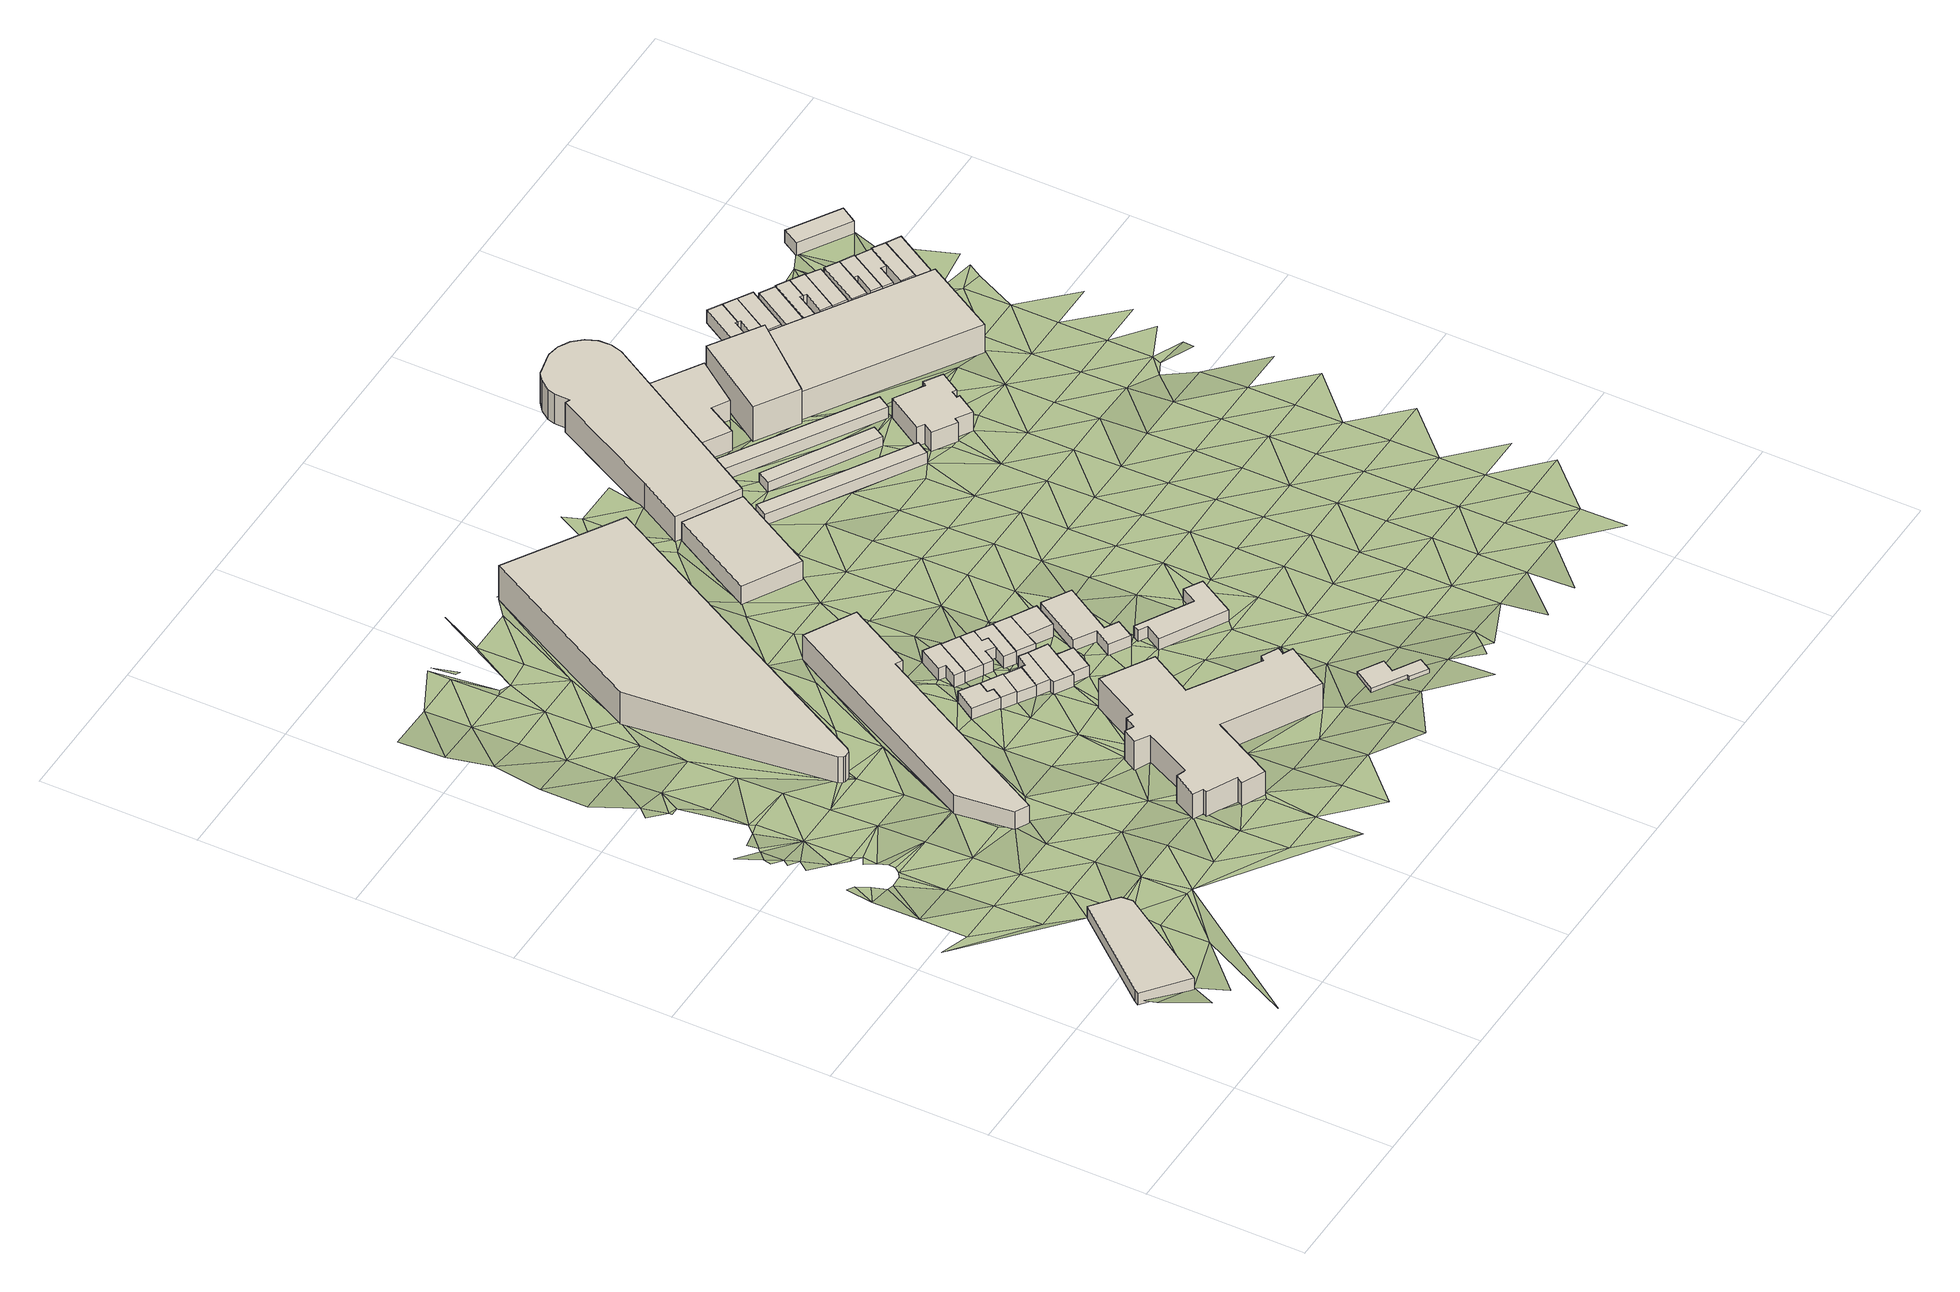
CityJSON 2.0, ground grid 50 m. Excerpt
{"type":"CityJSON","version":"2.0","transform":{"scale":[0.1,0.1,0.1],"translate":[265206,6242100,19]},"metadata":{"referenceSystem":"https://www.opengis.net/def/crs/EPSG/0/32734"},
"CityObjects":{
"building1":{"type":"Building","attributes":{"address":"352 Victoria Road Salt River Cape Town","building":"retail","building:levels":1,"building_height":4.1,"roof_height":32.75,"ground_height":28.65,"plus_code":"4FRW3F86+223"},"geometry":[{"type":"Solid","lod":"1","boundaries":[[[[0,1,2,3]],[[1,4,5,2]],[[4,6,7,5]],[[6,8,9,7]],[[8,10,11,9]],[[10,0,3,11]],[[3,2,5,7,9,11]],[[10,8,6,4,1,0]]]]}]},
"building2":{"type":"Building","attributes":{"address":"International Hotel School 127 Cecil Road Salt River 7925 Cape Town","building":"college","building:levels":2,"amenity":"college","building_height":6.9,"roof_height":32.7,"ground_height":25.8,"plus_code":"4FRW3F86+86P"},"geometry":[{"type":"Solid","lod":"1","boundaries":[[[[12,13,14,15]],[[13,16,17,14]],[[16,18,19,17]],[[18,20,21,19]],[[20,22,23,21]],[[22,24,25,23]],[[24,12,15,25]],[[15,14,17,19,21,23,25]],[[24,22,20,18,16,13,12]]]]}]},
"building3":{"type":"Building","attributes":{"address":"1 Milne Street Salt River Cape Town","building":"house","building:levels":1,"building_height":4.1,"roof_height":29.51,"ground_height":25.41,"plus_code":"4FRW3F86+88G"},"geometry":[{"type":"Solid","lod":"1","boundaries":[[[[26,27,28,29]],[[27,30,31,28]],[[30,32,33,31]],[[32,34,35,33]],[[34,36,37,35]],[[36,26,29,37]],[[29,28,31,33,35,37]],[[36,34,32,30,27,26]]]]}]},
"building4":{"type":"Building","attributes":{"address":"271 Victoria Road Salt River Cape Town","building":"commercial","building:levels":3,"building_height":9.7,"roof_height":35.92,"ground_height":26.22,"plus_code":"4FRW3F86+495"},"geometry":[{"type":"Solid","lod":"1","boundaries":[[[[38,39,40,41]],[[39,42,43,40]],[[42,44,45,43]],[[44,46,47,45]],[[46,48,49,47]],[[48,50,51,49]],[[50,52,53,51]],[[52,54,55,53]],[[54,56,57,55]],[[56,58,59,57]],[[58,60,61,59]],[[60,62,63,61]],[[62,64,65,63]],[[64,66,67,65]],[[66,68,69,67]],[[68,70,71,69]],[[70,72,73,71]],[[72,74,75,73]],[[74,76,77,75]],[[76,78,79,77]],[[78,80,81,79]],[[80,82,83,81]],[[82,84,85,83]],[[84,38,41,85]],[[41,40,43,45,47,49,51,53,55,57,59,61,63,65,67,69,71,73,75,77,79,81,83,85]],[[84,82,80,78,76,74,72,70,68,66,64,62,60,58,56,54,52,50,48,46,44,42,39,38]]]]}]},
"building5":{"type":"Building","attributes":{"address":"97 Durham Avenue Salt River Cape Town","building":"commercial","building:levels":3,"building_height":9.7,"roof_height":34.09,"ground_height":24.39,"plus_code":"4FRW3F86+G54"},"geometry":[{"type":"Solid","lod":"1","boundaries":[[[[86,87,88,89]],[[87,90,91,88]],[[90,92,93,91]],[[92,94,95,93]],[[94,96,97,95]],[[96,98,99,97]],[[98,100,101,99]],[[100,86,89,101]],[[89,88,91,93,95,97,99,101]],[[100,98,96,94,92,90,87,86]]]]}]},
"building6":{"type":"Building","attributes":{"address":"2 Milne Street Salt River Cape Town","building":"house","building:levels":1,"building_height":4.1,"roof_height":29.51,"ground_height":25.41,"plus_code":"4FRW3F86+892"},"geometry":[{"type":"Solid","lod":"1","boundaries":[[[[102,103,104,105]],[[103,106,29,104]],[[106,107,37,29]],[[107,108,35,37]],[[108,109,33,35]],[[109,102,105,33]],[[105,104,29,37,35,33]],[[109,108,107,106,103,102]]]]}]},
"building7":{"type":"Building","attributes":{"address":"3 Milne Street Salt River Cape Town","building":"house","building:levels":1,"building_height":4.1,"roof_height":29.24,"ground_height":25.14,"plus_code":"4FRW3F86+79W"},"geometry":[{"type":"Solid","lod":"1","boundaries":[[[[110,111,112,113]],[[111,103,114,112]],[[103,102,115,114]],[[102,110,113,115]],[[113,112,114,115]],[[102,103,111,110]]]]}]},
"building8":{"type":"Building","attributes":{"address":"1 Ford Street Salt River Cape Town","building":"house","building:levels":1,"building_height":4.1,"roof_height":29.17,"ground_height":25.07,"plus_code":"4FRW3F86+99M"},"geometry":[{"type":"Solid","lod":"1","boundaries":[[[[116,117,118,119]],[[117,120,121,118]],[[120,122,123,121]],[[122,124,125,123]],[[124,126,127,125]],[[126,116,119,127]],[[119,118,121,123,125,127]],[[126,124,122,120,117,116]]]]}]},
"building9":{"type":"Building","attributes":{"address":"4 Milne Street Salt River Cape Town","building":"house","building:levels":1,"building_height":4.1,"roof_height":29.35,"ground_height":25.25,"plus_code":"4FRW3F86+7CJ"},"geometry":[{"type":"Solid","lod":"1","boundaries":[[[[128,129,130,131]],[[129,132,133,130]],[[132,134,135,133]],[[134,111,136,135]],[[111,110,137,136]],[[110,128,131,137]],[[131,130,133,135,136,137]],[[110,111,134,132,129,128]]]]}]},
"building10":{"type":"Building","attributes":{"address":"2 Ford Street Salt River Cape Town","building":"house","building:levels":1,"building_height":4.1,"roof_height":28.86,"ground_height":24.76,"plus_code":"4FRW3F86+999"},"geometry":[{"type":"Solid","lod":"1","boundaries":[[[[138,139,140,141]],[[139,142,143,140]],[[142,144,145,143]],[[144,138,141,145]],[[141,140,143,145]],[[144,142,139,138]]]]}]},
"building11":{"type":"Building","attributes":{"address":"5 Milne Street Salt River Cape Town","building":"house","building:levels":1,"building_height":4.1,"roof_height":29.35,"ground_height":25.25,"plus_code":"4FRW3F86+7CF"},"geometry":[{"type":"Solid","lod":"1","boundaries":[[[[146,147,148,149]],[[147,150,151,148]],[[150,152,130,151]],[[152,153,131,130]],[[153,154,155,131]],[[154,156,157,155]],[[156,146,149,157]],[[149,148,151,130,131,155,157]],[[156,154,153,152,150,147,146]]]]}]},
"building12":{"type":"Building","attributes":{"address":"3 Ford Street Salt River Cape Town","building":"house","building:levels":1,"building_height":4.1,"roof_height":28.86,"ground_height":24.76,"plus_code":"4FRW3F86+9C3"},"geometry":[{"type":"Solid","lod":"1","boundaries":[[[[158,138,141,159]],[[138,144,145,141]],[[144,160,161,145]],[[160,162,163,161]],[[162,164,165,163]],[[164,166,167,165]],[[166,168,169,167]],[[168,158,159,169]],[[159,141,145,161,163,165,167,169]],[[168,166,164,162,160,144,138,158]]]]}]},
"building13":{"type":"Building","attributes":{"address":"6 Milne Street Salt River Cape Town","building":"house","building:levels":1,"building_height":4.1,"roof_height":29.17,"ground_height":25.07,"plus_code":"4FRW3F86+7C9"},"geometry":[{"type":"Solid","lod":"1","boundaries":[[[[170,171,172,173]],[[171,174,175,172]],[[174,176,177,175]],[[176,170,173,177]],[[173,172,175,177]],[[176,174,171,170]]]]}]},
"building14":{"type":"Building","attributes":{"address":"4 Ford Street Salt River Cape Town","building":"house","building:levels":1,"building_height":4.1,"roof_height":28.86,"ground_height":24.76,"plus_code":"4FRW3F86+8CW"},"geometry":[{"type":"Solid","lod":"1","boundaries":[[[[178,179,159,180]],[[179,181,169,159]],[[181,182,167,169]],[[182,183,165,167]],[[183,184,185,165]],[[184,186,187,185]],[[186,178,180,187]],[[180,159,169,167,165,185,187]],[[186,184,183,182,181,179,178]]]]}]},
"building15":{"type":"Building","attributes":{"address":"5 Ford Street Salt River Cape Town","building":"house","building:levels":1,"building_height":4.1,"roof_height":28.97,"ground_height":24.87,"plus_code":"4FRW3F86+8FJ"},"geometry":[{"type":"Solid","lod":"1","boundaries":[[[[188,178,189,190]],[[178,186,191,189]],[[186,192,193,191]],[[192,194,195,193]],[[194,188,190,195]],[[190,189,191,193,195]],[[194,192,186,178,188]]]]}]},
"building16":{"type":"Building","attributes":{"building":"roof","building:levels":1,"building_height":4.1,"roof_height":31.75,"ground_height":27.65,"bottom_roof_height":30.45,"plus_code":"4FRW3F76+XH5"},"geometry":[{"type":"Solid","lod":"1","boundaries":[[[[196,197,198,199]],[[197,200,201,198]],[[200,202,203,201]],[[202,204,205,203]],[[204,206,207,205]],[[206,208,209,207]],[[208,210,211,209]],[[210,196,199,211]],[[199,198,201,203,205,207,209,211]],[[210,208,206,204,202,200,197,196]]]]}]},
"building17":{"type":"Building","attributes":{"address":"6 Ford Street Salt River Cape Town","building":"house","building:levels":1,"building_height":4.1,"roof_height":28.97,"ground_height":24.87,"plus_code":"4FRW3F86+8FG"},"geometry":[{"type":"Solid","lod":"1","boundaries":[[[[188,194,195,190]],[[194,212,213,195]],[[212,214,215,213]],[[214,188,190,215]],[[190,195,213,215]],[[214,212,194,188]]]]}]},
"building18":{"type":"Building","attributes":{"address":"7 Ford Street Salt River Cape Town","building":"house","building:levels":1,"building_height":4.1,"roof_height":28.5,"ground_height":24.4,"plus_code":"4FRW3F86+7GV"},"geometry":[{"type":"Solid","lod":"1","boundaries":[[[[216,217,218,219]],[[217,220,221,218]],[[220,222,223,221]],[[222,224,225,223]],[[224,226,227,225]],[[226,228,229,227]],[[228,230,231,229]],[[230,216,219,231]],[[219,218,221,223,225,227,229,231]],[[230,228,226,224,222,220,217,216]]]]}]},
"building19":{"type":"Building","attributes":{"address":"7 Shelley Road Salt River Cape Town","building":"kindergarten","building:levels":1,"building_height":4.1,"roof_height":28.38,"ground_height":24.28,"plus_code":"4FRW3F86+5HH"},"geometry":[{"type":"Solid","lod":"1","boundaries":[[[[232,233,234,235]],[[233,236,237,234]],[[236,238,239,237]],[[238,240,241,239]],[[240,242,243,241]],[[242,244,245,243]],[[244,246,247,245]],[[246,232,235,247]],[[235,234,237,239,241,243,245,247]],[[246,244,242,240,238,236,233,232]]]]}]},
"building20":{"type":"Building","attributes":{"address":"125 Cecil Road Salt River Cape Town","building":"industrial","building:levels":2,"building_height":6.9,"roof_height":29.63,"ground_height":22.73,"plus_code":"4FRW3F86+JCQ"},"geometry":[{"type":"Solid","lod":"1","boundaries":[[[[248,249,250,251]],[[249,252,253,250]],[[252,254,255,253]],[[254,248,251,255]],[[251,250,253,255]],[[254,252,249,248]]]]}]},
"building21":{"type":"Building","attributes":{"building":"carport","building:levels":1,"amenity":"parking","building_height":4.1,"roof_height":26.45,"ground_height":22.35,"plus_code":"4FRW3F86+HJR"},"geometry":[{"type":"Solid","lod":"1","boundaries":[[[[256,257,258,259]],[[257,260,261,258]],[[260,262,263,261]],[[262,256,259,263]],[[259,258,261,263]],[[262,260,257,256]]]]}]},
"building22":{"type":"Building","attributes":{"address":"Cecil Road Salt River Cape Town","building":"parking","building:levels":3,"building_height":9.7,"roof_height":31.15,"ground_height":21.45,"plus_code":"4FRW3F86+RH7"},"geometry":[{"type":"Solid","lod":"1","boundaries":[[[[264,265,266,267]],[[265,268,269,266]],[[268,270,271,269]],[[270,272,273,271]],[[272,274,275,273]],[[274,276,277,275]],[[276,278,279,277]],[[278,280,281,279]],[[280,282,283,281]],[[282,284,285,283]],[[284,286,287,285]],[[286,288,289,287]],[[288,290,291,289]],[[290,292,293,291]],[[292,294,295,293]],[[294,264,267,295]],[[267,266,269,271,273,275,277,279,281,283,285,287,289,291,293,295]],[[294,292,290,288,286,284,282,280,278,276,274,272,270,268,265,264]]]]}]},
"building23":{"type":"Building","attributes":{"building":"carport","building:levels":1,"amenity":"parking","building_height":4.1,"roof_height":25.82,"ground_height":21.72,"plus_code":"4FRW3F86+JJQ"},"geometry":[{"type":"Solid","lod":"1","boundaries":[[[[296,297,298,299]],[[297,300,301,298]],[[300,302,303,301]],[[302,296,299,303]],[[299,298,301,303]],[[302,300,297,296]]]]}]},
"building24":{"type":"Building","attributes":{"building":"carport","building:levels":1,"amenity":"parking","building_height":4.1,"roof_height":25.82,"ground_height":21.72,"plus_code":"4FRW3F86+MM7"},"geometry":[{"type":"Solid","lod":"1","boundaries":[[[[304,305,306,307]],[[305,308,309,306]],[[308,310,311,309]],[[310,304,307,311]],[[307,306,309,311]],[[310,308,305,304]]]]}]},
"building25":{"type":"Building","attributes":{"address":"13 Shelley Road Salt River Cape Town","building":"office","building:levels":2,"building_height":6.9,"roof_height":27.95,"ground_height":21.05,"plus_code":"4FRW3F86+QMC"},"geometry":[{"type":"Solid","lod":"1","boundaries":[[[[312,313,314,315]],[[313,316,317,314]],[[316,318,319,317]],[[318,320,321,319]],[[320,322,323,321]],[[322,312,315,323]],[[315,314,317,319,321,323]],[[322,320,318,316,313,312]]]]}]},
"building26":{"type":"Building","attributes":{"address":"Atelier's Park 11 Shelley Road Salt River Cape Town","building":"apartments","building:levels":4,"building:flats":"16","building_height":12.5,"roof_height":33.7,"ground_height":21.2,"plus_code":"4FRW3F86+PPJ"},"geometry":[{"type":"Solid","lod":"1","boundaries":[[[[324,325,326,327]],[[325,328,329,326]],[[328,330,331,329]],[[330,324,327,331]],[[327,326,329,331]],[[330,328,325,324]]]]}]},
"building27":{"type":"Building","attributes":{"address":"Rotary Club of Cape Town Shelley Road Salt River Cape Town","building":"hall","building:levels":2,"amenity":"social_facility","social_facility":"outreach","operator":"Rotary International","building_height":6.9,"roof_height":29.25,"ground_height":22.35,"plus_code":"4FRW3F86+HQ7"},"geometry":[{"type":"Solid","lod":"1","boundaries":[[[[332,333,334,335]],[[333,336,337,334]],[[336,338,339,337]],[[338,340,341,339]],[[340,342,343,341]],[[342,344,345,343]],[[344,346,347,345]],[[346,348,349,347]],[[348,350,351,349]],[[350,352,353,351]],[[352,354,355,353]],[[354,356,357,355]],[[356,358,359,357]],[[358,332,335,359]],[[335,334,337,339,341,343,345,347,349,351,353,355,357,359]],[[358,356,354,352,350,348,346,344,342,340,338,336,333,332]]]]}]},
"building28":{"type":"Building","attributes":{"address":"17 on Shelly Shelley Road Salt River Cape Town","building":"residential","building:levels":3,"building:flats":"95","residential":"student","operator":"Proper Living","building_height":9.7,"roof_height":31.21,"ground_height":21.51,"plus_code":"4FRW3F86+MR9"},"geometry":[{"type":"Solid","lod":"1","boundaries":[[[[360,361,362,363]],[[361,364,365,362]],[[364,366,367,365]],[[366,360,363,367]],[[363,362,365,367]],[[366,364,361,360]]]]}]},
"building29":{"type":"Building","attributes":{"address":"Swift Street Salt River Cape Town","building":"house","building:levels":1,"building_height":4.1,"roof_height":24.74,"ground_height":20.64,"plus_code":"4FRW3F86+RR6"},"geometry":[{"type":"Solid","lod":"1","boundaries":[[[[368,369,370,371]],[[369,372,373,370]],[[372,374,375,373]],[[374,376,377,375]],[[376,378,379,377]],[[378,368,371,379]],[[371,370,373,375,377,379]],[[378,376,374,372,369,368]]]]}]},
"building30":{"type":"Building","attributes":{"address":"Swift Street Salt River Cape Town","building":"house","building:levels":1,"building_height":4.1,"roof_height":24.74,"ground_height":20.64,"plus_code":"4FRW3F86+QRM"},"geometry":[{"type":"Solid","lod":"1","boundaries":[[[[380,368,371,381]],[[368,378,379,371]],[[378,382,383,379]],[[382,384,385,383]],[[384,386,387,385]],[[386,380,381,387]],[[381,371,379,383,385,387]],[[386,384,382,378,368,380]]]]}]},
"building31":{"type":"Building","attributes":{"address":"Swift Street Salt River Cape Town","building":"house","building:levels":1,"building_height":4.1,"roof_height":24.74,"ground_height":20.64,"plus_code":"4FRW3F86+QRP"},"geometry":[{"type":"Solid","lod":"1","boundaries":[[[[388,389,387,381]],[[389,390,391,387]],[[390,392,393,391]],[[392,388,381,393]],[[381,387,391,393]],[[392,390,389,388]]]]}]},
"building32":{"type":"Building","attributes":{"address":"Swift Street Salt River Cape Town","building":"house","building:levels":1,"building_height":4.1,"roof_height":24.49,"ground_height":20.39,"plus_code":"4FRW3F86+QV6"},"geometry":[{"type":"Solid","lod":"1","boundaries":[[[[394,395,396,397]],[[395,398,399,396]],[[398,400,401,399]],[[400,394,397,401]],[[397,396,399,401]],[[400,398,395,394]]]]}]},
"building33":{"type":"Building","attributes":{"address":"Swift Street Salt River Cape Town","building":"house","building:levels":1,"building_height":4.1,"roof_height":24.86,"ground_height":20.76,"plus_code":"4FRW3F86+QV3"},"geometry":[{"type":"Solid","lod":"1","boundaries":[[[[402,394,403,404]],[[394,400,405,403]],[[400,406,407,405]],[[406,408,409,407]],[[408,410,411,409]],[[410,412,413,411]],[[412,402,404,413]],[[404,403,405,407,409,411,413]],[[412,410,408,406,400,394,402]]]]}]},
"building34":{"type":"Building","attributes":{"address":"Swift Street Salt River Cape Town","building":"house","building:levels":1,"building_height":4.1,"roof_height":24.86,"ground_height":20.76,"plus_code":"4FRW3F86+PVX"},"geometry":[{"type":"Solid","lod":"1","boundaries":[[[[414,415,404,416]],[[415,417,413,404]],[[417,418,419,413]],[[418,420,421,419]],[[420,422,423,421]],[[422,414,416,423]],[[416,404,413,419,421,423]],[[422,420,418,417,415,414]]]]}]},
"building35":{"type":"Building","attributes":{"address":"Swift Street Salt River Cape Town","building":"house","building:levels":1,"building_height":4.1,"roof_height":24.71,"ground_height":20.61,"plus_code":"4FRW3F86+PWR"},"geometry":[{"type":"Solid","lod":"1","boundaries":[[[[414,422,424,425]],[[422,426,427,424]],[[426,428,429,427]],[[428,414,425,429]],[[425,424,427,429]],[[428,426,422,414]]]]}]},
"building36":{"type":"Building","attributes":{"address":"Swift Street Salt River Cape Town","building":"house","building:levels":1,"building_height":4.1,"roof_height":24.71,"ground_height":20.61,"plus_code":"4FRW3F86+PWQ"},"geometry":[{"type":"Solid","lod":"1","boundaries":[[[[430,431,432,433]],[[431,434,435,432]],[[434,436,437,435]],[[436,438,439,437]],[[438,430,433,439]],[[433,432,435,437,439]],[[438,436,434,431,430]]]]}]},
"building37":{"type":"Building","attributes":{"address":"Swift Street Salt River Cape Town","building":"house","building:levels":1,"building_height":4.1,"roof_height":24.71,"ground_height":20.61,"plus_code":"4FRW3F86+PW9"},"geometry":[{"type":"Solid","lod":"1","boundaries":[[[[440,441,433,442]],[[441,443,439,433]],[[443,444,445,439]],[[444,446,447,445]],[[446,448,449,447]],[[448,440,442,449]],[[442,433,439,445,447,449]],[[448,446,444,443,441,440]]]]}]},
"building38":{"type":"Building","attributes":{"address":"Swift Street Salt River Cape Town","building":"house","building:levels":1,"building_height":4.1,"roof_height":24.5,"ground_height":20.4,"plus_code":"4FRW3F86+PX8"},"geometry":[{"type":"Solid","lod":"1","boundaries":[[[[450,440,451,452]],[[440,448,453,451]],[[448,454,455,453]],[[454,456,457,455]],[[456,458,459,457]],[[458,450,452,459]],[[452,451,453,455,457,459]],[[458,456,454,448,440,450]]]]}]},
"building39":{"type":"Building","attributes":{"address":"Swift Street Salt River Cape Town","building":"house","building:levels":1,"building_height":4.1,"roof_height":24.83,"ground_height":20.73,"plus_code":"4FRW3F86+MXW"},"geometry":[{"type":"Solid","lod":"1","boundaries":[[[[460,450,461,462]],[[450,458,463,461]],[[458,464,465,463]],[[464,466,467,465]],[[466,460,462,467]],[[462,461,463,465,467]],[[466,464,458,450,460]]]]}]},
"building40":{"type":"Building","attributes":{"address":"Shelley Road Salt River Cape Town","building":"house","building:levels":1,"building_height":4.1,"roof_height":24.83,"ground_height":20.73,"plus_code":"4FRW3F87+M2R"},"geometry":[{"type":"Solid","lod":"1","boundaries":[[[[460,466,467,462]],[[466,468,469,467]],[[468,470,471,469]],[[470,472,473,471]],[[472,460,462,473]],[[462,467,469,471,473]],[[472,470,468,466,460]]]]}]},
"building41":{"type":"Building","attributes":{"building":"school","building:levels":1,"building_height":4.1,"roof_height":24.04,"ground_height":19.94,"plus_code":"4FRW3F87+Q2R"},"geometry":[{"type":"Solid","lod":"1","boundaries":[[[[474,475,476,477]],[[475,478,479,476]],[[478,480,481,479]],[[480,474,477,481]],[[477,476,479,481]],[[480,478,475,474]]]]}]},
"terrain1":{"type":"TINRelief","geometry":[{"type":"CompositeSurface","lod":"1","boundaries":[[[482,483,484]],[[483,485,484]],[[484,486,487]],[[488,489,490]],[[488,0,489]],[[491,490,492]],[[493,484,487]],[[492,490,489]],[[8,484,493]],[[494,495,491]],[[496,497,487]],[[498,495,499]],[[500,499,495]],[[492,501,491]],[[502,494,491]],[[495,494,500]],[[491,501,502]],[[503,492,489]],[[0,503,489]],[[10,504,0]],[[505,493,487]],[[501,506,502]],[[504,503,0]],[[507,501,492]],[[508,509,510]],[[501,511,506]],[[512,509,513]],[[512,514,515]],[[516,517,510]],[[493,505,8]],[[510,509,516]],[[507,492,503]],[[497,505,487]],[[8,518,10]],[[10,518,504]],[[501,519,511]],[[520,509,512]],[[521,515,522]],[[520,512,515]],[[516,509,520]],[[523,524,525]],[[501,507,519]],[[524,521,522]],[[520,526,516]],[[521,520,515]],[[527,503,504]],[[528,526,529]],[[505,518,8]],[[530,511,531]],[[531,532,530]],[[526,520,529]],[[523,532,531]],[[503,527,507]],[[518,527,504]],[[519,531,511]],[[524,523,533]],[[533,521,524]],[[518,505,497]],[[534,529,520]],[[533,520,521]],[[534,535,529]],[[523,531,533]],[[536,537,538]],[[539,519,507]],[[507,527,540]],[[536,541,542]],[[543,542,535]],[[518,497,544]],[[537,536,545]],[[534,520,546]],[[533,547,520]],[[548,549,537]],[[542,545,536]],[[507,540,539]],[[546,535,534]],[[519,550,531]],[[548,551,549]],[[545,542,543]],[[544,497,552]],[[527,518,553]],[[520,547,546]],[[554,519,539]],[[537,545,548]],[[543,535,555]],[[531,556,533]],[[557,552,497]],[[519,554,550]],[[553,540,527]],[[553,518,544]],[[558,551,559]],[[543,555,545]],[[555,535,546]],[[556,531,550]],[[559,551,548]],[[560,539,540]],[[547,533,561]],[[554,539,550]],[[533,556,561]],[[557,497,562]],[[548,545,563]],[[540,564,560]],[[540,553,564]],[[546,547,565]],[[566,567,558]],[[544,552,568]],[[559,569,558]],[[563,545,555]],[[552,557,570]],[[561,571,547]],[[555,546,565]],[[547,572,565]],[[553,544,568]],[[566,558,569]],[[573,574,567]],[[559,548,575]],[[547,571,572]],[[570,568,552]],[[575,548,563]],[[576,560,564]],[[565,563,555]],[[567,566,573]],[[564,553,577]],[[550,578,556]],[[579,572,571]],[[579,571,580]],[[559,581,569]],[[561,556,578]],[[570,557,582]],[[553,568,577]],[[580,571,583]],[[575,584,559]],[[585,568,570]],[[582,557,562]],[[563,565,586]],[[581,566,569]],[[561,578,571]],[[587,576,564]],[[568,585,588]],[[559,584,581]],[[585,570,589]],[[586,575,563]],[[587,564,577]],[[583,571,578]],[[560,576,590]],[[591,577,568]],[[582,592,570]],[[575,586,584]],[[570,592,589]],[[589,593,585]],[[573,566,594]],[[577,591,595]],[[566,581,596]],[[597,576,587]],[[598,583,578]],[[566,596,594]],[[599,576,597]],[[592,582,600]],[[577,601,587]],[[600,589,592]],[[602,577,595]],[[584,586,603]],[[584,603,581]],[[599,590,576]],[[604,600,582]],[[596,581,605]],[[594,606,573]],[[607,604,582]],[[602,601,577]],[[597,587,608]],[[550,609,578]],[[596,610,594]],[[605,610,596]],[[587,601,608]],[[611,560,590]],[[581,603,605]],[[594,610,606]],[[612,583,598]],[[599,597,613]],[[604,614,600]],[[608,613,597]],[[578,615,598]],[[616,617,618]],[[614,619,600]],[[599,30,590]],[[620,621,608]],[[605,603,622]],[[604,607,623]],[[600,619,624]],[[608,621,613]],[[625,621,620]],[[599,613,626]],[[613,621,625]],[[622,627,605]],[[599,32,30]],[[614,604,623]],[[599,626,32]],[[27,590,30]],[[586,86,603]],[[598,615,612]],[[578,609,615]],[[628,605,627]],[[619,614,629]],[[590,27,611]],[[630,613,625]],[[625,631,630]],[[622,603,632]],[[623,629,614]],[[613,633,626]],[[626,634,32]],[[632,627,622]],[[619,635,624]],[[634,626,636]],[[633,613,630]],[[611,27,637]],[[638,27,26]],[[27,638,637]],[[626,633,636]],[[615,609,612]],[[612,639,583]],[[611,637,640]],[[629,635,619]],[[86,632,603]],[[641,638,26]],[[637,642,640]],[[623,643,629]],[[642,637,638]],[[644,642,638]],[[645,641,26]],[[636,633,646]],[[103,645,26]],[[623,647,643]],[[630,648,649]],[[642,117,640]],[[630,649,633]],[[630,84,648]],[[612,609,650]],[[645,103,651]],[[643,652,629]],[[103,111,653]],[[174,649,648]],[[103,653,651]],[[629,652,635]],[[24,640,117]],[[654,655,84]],[[111,134,132]],[[174,656,649]],[[650,657,612]],[[132,653,111]],[[174,648,658]],[[655,654,659]],[[658,648,84]],[[653,660,651]],[[162,651,660]],[[24,650,609]],[[653,661,660]],[[653,132,661]],[[662,643,647]],[[612,657,663]],[[664,162,660]],[[132,129,661]],[[117,139,665]],[[24,117,665]],[[652,643,662]],[[661,129,666]],[[138,665,139]],[[666,129,150]],[[84,655,667]],[[174,658,668]],[[659,669,655]],[[174,670,176]],[[176,150,170]],[[670,174,668]],[[84,671,658]],[[672,650,24]],[[635,652,673]],[[666,150,674]],[[657,650,672]],[[665,675,24]],[[676,669,659]],[[677,150,176]],[[667,655,669]],[[639,612,663]],[[670,677,176]],[[678,663,657]],[[679,669,676]],[[662,680,652]],[[668,658,681]],[[682,674,150]],[[671,84,667]],[[675,672,24]],[[635,673,683]],[[677,682,150]],[[657,672,678]],[[684,683,679]],[[685,665,138]],[[685,138,158]],[[686,687,688]],[[689,677,670]],[[670,668,689]],[[681,658,671]],[[639,687,86]],[[158,178,690]],[[680,673,652]],[[675,665,685]],[[188,690,178]],[[691,669,679]],[[685,158,690]],[[679,683,691]],[[667,669,691]],[[677,216,682]],[[663,678,692]],[[671,693,681]],[[678,672,694]],[[695,672,675]],[[696,680,662]],[[693,697,681]],[[690,188,698]],[[699,693,671]],[[700,681,697]],[[683,673,691]],[[675,685,695]],[[701,696,662]],[[667,702,671]],[[688,687,639]],[[698,682,216]],[[700,703,704]],[[697,703,700]],[[663,692,639]],[[673,680,705]],[[691,702,667]],[[698,706,690]],[[703,230,704]],[[694,672,707]],[[707,672,695]],[[696,705,680]],[[708,692,678]],[[685,690,709]],[[246,671,702]],[[698,216,706]],[[710,691,673]],[[703,697,711]],[[690,706,709]],[[688,639,712]],[[705,710,673]],[[706,216,230]],[[713,697,236]],[[695,685,714]],[[694,707,715]],[[692,716,639]],[[711,697,713]],[[230,703,711]],[[691,717,702]],[[696,718,719]],[[712,639,716]],[[712,720,688]],[[714,707,695]],[[692,708,716]],[[705,696,721]],[[714,685,709]],[[710,717,691]],[[720,722,688]],[[696,719,721]],[[702,723,246]],[[236,233,713]],[[694,715,724]],[[711,713,233]],[[230,725,706]],[[710,705,726]],[[727,230,711]],[[717,723,702]],[[719,728,721]],[[716,729,712]],[[715,707,730]],[[707,714,731]],[[721,726,705]],[[712,729,720]],[[732,716,708]],[[232,246,723]],[[733,709,706]],[[248,694,724]],[[230,727,725]],[[717,710,734]],[[730,707,731]],[[714,709,733]],[[711,233,735]],[[706,725,733]],[[726,734,710]],[[724,715,730]],[[732,708,248]],[[727,711,735]],[[232,735,233]],[[728,736,721]],[[723,737,232]],[[720,729,738]],[[739,731,714]],[[723,717,740]],[[726,721,736]],[[717,734,741]],[[737,735,232]],[[256,248,724]],[[742,725,727]],[[714,733,739]],[[248,256,732]],[[723,740,737]],[[717,741,740]],[[735,742,727]],[[731,743,730]],[[734,726,744]],[[256,297,732]],[[724,730,745]],[[739,743,731]],[[744,726,736]],[[725,746,733]],[[742,747,725]],[[741,734,748]],[[732,297,749]],[[735,737,750]],[[737,740,751]],[[749,752,732]],[[746,739,733]],[[743,745,730]],[[725,747,746]],[[748,734,744]],[[742,735,750]],[[753,754,736]],[[737,751,750]],[[749,297,296]],[[732,752,755]],[[752,749,296]],[[743,739,756]],[[741,757,740]],[[736,754,744]],[[741,748,758]],[[297,256,759]],[[747,742,760]],[[724,745,761]],[[756,739,746]],[[757,751,740]],[[741,758,757]],[[750,760,742]],[[762,755,752]],[[763,745,743]],[[748,744,764]],[[756,763,743]],[[744,754,765]],[[746,747,766]],[[751,767,750]],[[768,752,296]],[[760,769,747]],[[755,762,770]],[[758,748,764]],[[256,771,759]],[[751,757,767]],[[744,765,764]],[[756,746,766]],[[747,769,766]],[[755,772,732]],[[745,763,761]],[[773,760,750]],[[754,774,775]],[[776,770,762]],[[777,297,759]],[[756,761,763]],[[773,750,767]],[[757,758,778]],[[775,765,754]],[[764,779,758]],[[780,769,760]],[[781,756,766]],[[296,782,768]],[[781,761,756]],[[783,776,762]],[[767,757,778]],[[758,779,778]],[[773,780,760]],[[784,752,768]],[[785,770,776]],[[786,764,765]],[[765,775,787]],[[777,759,771]],[[770,785,788]],[[766,769,789]],[[767,790,773]],[[761,791,771]],[[780,792,769]],[[793,761,781]],[[794,783,762]],[[764,786,779]],[[793,791,761]],[[790,767,778]],[[771,795,777]],[[765,787,786]],[[771,791,795]],[[789,781,766]],[[769,792,789]],[[795,791,796]],[[797,780,773]],[[794,762,310]],[[793,781,798]],[[791,793,798]],[[778,779,799]],[[782,784,768]],[[797,773,790]],[[800,777,795]],[[782,777,800]],[[324,785,776]],[[787,775,801]],[[802,798,781]],[[779,786,799]],[[792,780,803]],[[804,781,789]],[[801,775,805]],[[802,781,804]],[[783,794,806]],[[790,778,807]],[[798,802,808]],[[803,780,797]],[[800,784,782]],[[787,809,786]],[[799,807,778]],[[310,806,794]],[[809,787,801]],[[324,810,785]],[[792,811,789]],[[803,812,792]],[[784,800,310]],[[806,813,783]],[[786,814,799]],[[797,790,815]],[[816,802,804]],[[807,817,790]],[[804,789,811]],[[802,816,818]],[[792,812,811]],[[814,786,809]],[[310,800,333]],[[815,803,797]],[[356,819,818]],[[800,336,333]],[[815,790,817]],[[820,818,816]],[[821,810,324]],[[356,818,820]],[[807,799,822]],[[310,823,806]],[[824,821,324]],[[822,799,814]],[[825,816,804]],[[812,803,826]],[[809,801,827]],[[811,828,804]],[[829,824,324]],[[813,806,830]],[[817,807,831]],[[825,820,816]],[[826,803,815]],[[324,813,829]],[[814,809,827]],[[823,310,333]],[[804,828,825]],[[824,829,832]],[[831,807,822]],[[332,820,825]],[[832,829,833]],[[811,812,834]],[[813,833,829]],[[817,835,815]],[[823,333,332]],[[826,836,812]],[[822,814,837]],[[833,813,838]],[[817,831,835]],[[823,839,806]],[[811,834,828]],[[812,836,834]],[[840,838,813]],[[841,813,830]],[[332,825,823]],[[826,815,842]],[[841,840,813]],[[842,815,835]],[[841,830,843]],[[844,843,830]],[[828,845,825]],[[831,822,846]],[[840,841,847]],[[836,826,848]],[[828,834,845]],[[840,847,849]],[[831,846,835]],[[850,847,841]],[[843,844,851]],[[848,826,842]],[[823,825,839]],[[851,844,852]],[[852,844,853]],[[854,834,836]],[[855,825,845]],[[853,844,856]],[[839,825,855]],[[857,852,853]],[[836,848,858]],[[836,858,854]],[[842,835,859]],[[844,830,360]],[[851,852,395]],[[834,860,845]],[[834,854,860]],[[859,848,842]],[[861,856,844]],[[856,862,863]],[[839,855,864]],[[851,395,392]],[[856,865,862]],[[866,855,845]],[[863,867,856]],[[854,868,860]],[[869,858,848]],[[434,865,856]],[[870,863,862]],[[845,860,866]],[[863,871,867]],[[863,870,871]],[[392,395,872]],[[856,861,434]],[[861,844,360]],[[865,434,873]],[[872,395,394]],[[360,839,864]],[[864,855,874]],[[868,875,860]],[[855,866,876]],[[877,875,868]],[[434,861,878]],[[874,855,876]],[[866,860,879]],[[431,873,434]],[[880,878,861]],[[880,861,881]],[[438,878,880]],[[882,394,402]],[[883,873,431]],[[861,884,881]],[[360,864,885]],[[864,874,885]],[[880,886,438]],[[884,861,887]],[[882,402,414]],[[876,866,888]],[[887,861,889]],[[360,889,861]],[[883,882,414]],[[360,890,889]],[[891,887,889]],[[884,887,892]],[[431,882,883]],[[893,874,876]],[[890,360,885]],[[884,892,894]],[[882,431,895]],[[431,430,895]],[[896,885,874]],[[430,440,895]],[[885,897,890]],[[885,896,897]],[[440,450,898]],[[450,460,898]],[[899,895,440]],[[890,900,472]],[[899,440,898]],[[460,899,898]]]}]}
},
"vertices":[
[328,648,94],[93,367,94],[93,367,138],[328,648,138],[82,352,94],[82,352,138],[214,246,94],[214,246,138],[410,549,94],[410,549,138],[407,585,94],[407,585,138],
[923,1879,47],[550,1193,47],[550,1193,137],[923,1879,137],[571,1013,47],[571,1013,137],[614,990,47],[614,990,137],[944,1598,47],[944,1598,137],[966,1586,47],[966,1586,137],[1079,1795,47],[1079,1795,137],
[1020,1372,64],[961,1409,64],[961,1409,105],[1020,1372,105],[918,1341,64],[918,1341,105],[995,1293,64],[995,1293,105],[1016,1327,64],[1016,1327,105],[999,1338,64],[999,1338,105],
[1133,1060,60],[1049,906,60],[1049,906,169],[1133,1060,169],[1029,914,60],[1029,914,169],[1007,879,60],[1007,879,169],[980,893,60],[980,893,169],[954,848,60],[954,848,169],[998,821,60],[998,821,169],[918,667,60],[918,667,169],[889,677,60],[889,677,169],[842,600,60],[842,600,169],[875,586,60],[875,586,169],[870,573,60],[870,573,169],[965,526,60],[965,526,169],[950,505,60],[950,505,169],[1022,471,60],[1022,471,169],[1130,676,60],[1130,676,169],[1417,510,60],[1417,510,169],[1502,651,60],[1502,651,169],[1471,666,60],[1471,666,169],[1485,687,60],[1485,687,169],[1434,713,60],[1434,713,169],[1421,698,60],[1421,698,169],[1209,827,60],[1209,827,169],[1289,968,60],[1289,968,169],
[752,2744,24],[460,2197,24],[460,2197,151],[752,2744,151],[517,1542,24],[517,1542,151],[526,1529,24],[526,1529,151],[533,1525,24],[533,1525,151],[549,1525,24],[549,1525,151],[561,1535,24],[561,1535,151],[1098,2533,24],[1098,2533,151],
[1039,1266,61],[1084,1335,61],[1084,1335,105],[1039,1266,105],[1020,1372,61],[999,1338,61],[1016,1327,61],[995,1293,61],
[1090,1233,61],[1135,1306,61],[1135,1306,102],[1090,1233,102],[1084,1335,102],[1039,1266,102],
[1112,1549,57],[1062,1578,57],[1062,1578,102],[1112,1549,102],[1019,1504,57],[1019,1504,102],[1040,1492,57],[1040,1492,102],[1016,1451,57],[1016,1451,102],[1045,1434,57],[1045,1434,102],
[1128,1210,61],[1195,1318,61],[1195,1318,104],[1128,1210,104],[1169,1334,61],[1169,1334,104],[1147,1299,61],[1147,1299,104],[1135,1306,104],[1090,1233,104],
[1166,1518,58],[1112,1549,58],[1112,1549,99],[1166,1518,99],[1045,1434,58],[1045,1434,99],[1097,1404,58],[1097,1404,99],
[1183,1173,59],[1228,1247,59],[1228,1247,104],[1183,1173,104],[1253,1287,59],[1253,1287,104],[1195,1318,59],[1128,1210,59],[1123,1196,59],[1123,1196,104],[1177,1163,59],[1177,1163,104],
[1205,1494,58],[1205,1494,99],[1125,1388,58],[1125,1388,99],[1148,1426,58],[1148,1426,99],[1177,1409,58],[1177,1409,99],[1199,1446,58],[1199,1446,99],[1182,1456,58],[1182,1456,99],
[1228,1247,61],[1183,1173,61],[1183,1173,102],[1228,1247,102],[1232,1145,61],[1232,1145,102],[1276,1219,61],[1276,1219,102],
[1256,1463,53],[1205,1494,53],[1256,1463,99],[1182,1456,53],[1199,1446,53],[1177,1409,53],[1154,1371,53],[1154,1371,99],[1188,1351,53],[1188,1351,99],
[1306,1434,53],[1256,1463,100],[1306,1434,100],[1188,1351,100],[1241,1319,53],[1241,1319,100],[1262,1357,53],[1262,1357,100],
[1620,429,114],[1546,473,114],[1546,473,128],[1620,429,128],[1503,404,114],[1503,404,128],[1601,345,114],[1601,345,128],[1597,336,114],[1597,336,128],[1651,303,114],[1651,303,128],[1675,343,114],[1675,343,128],[1596,390,114],[1596,390,128],
[1335,1316,53],[1335,1316,100],[1379,1393,53],[1379,1393,100],
[1402,1392,54],[1310,1238,54],[1310,1238,95],[1402,1392,95],[1374,1200,54],[1374,1200,95],[1340,1144,54],[1340,1144,95],[1403,1107,54],[1403,1107,95],[1437,1165,54],[1437,1165,95],[1396,1189,54],[1396,1189,95],[1488,1342,54],[1488,1342,95],
[1697,1044,53],[1642,1076,53],[1642,1076,94],[1697,1044,94],[1613,1025,53],[1613,1025,94],[1443,1121,53],[1443,1121,94],[1432,1101,53],[1432,1101,94],[1459,1086,53],[1459,1086,94],[1429,1035,53],[1429,1035,94],[1627,923,53],[1627,923,94],
[1373,2317,36],[1199,2414,36],[1199,2414,106],[1373,2317,106],[1046,2141,36],[1046,2141,106],[1220,2044,36],[1220,2044,106],
[1392,2287,33],[1367,2245,33],[1367,2245,74],[1392,2287,74],[1808,1978,33],[1808,1978,74],[1833,2020,33],[1833,2020,74],
[1717,2894,11],[1727,2931,11],[1727,2931,121],[1717,2894,121],[1725,2970,11],[1725,2970,121],[1710,3006,11],[1710,3006,121],[1683,3036,11],[1683,3036,121],[1648,3056,11],[1648,3056,121],[1608,3063,11],[1608,3063,121],[1531,3046,11],[1531,3046,121],[1503,3025,11],[1503,3025,121],[1481,2995,11],[1481,2995,121],[1473,2970,11],[1473,2970,121],[1472,2920,11],[1472,2920,121],[1458,2927,11],[1458,2927,121],[1276,2575,11],[1276,2575,121],[1192,2433,11],[1192,2433,121],[1385,2327,11],[1385,2327,121],
[1516,2346,33],[1492,2306,33],[1492,2306,68],[1516,2346,68],[1813,2120,33],[1813,2120,68],[1836,2160,33],[1836,2160,68],
[1501,2483,26],[1476,2442,26],[1476,2442,68],[1501,2483,68],[1927,2166,26],[1927,2166,68],[1952,2208,26],[1952,2208,68],
[1667,2781,16],[1523,2536,16],[1523,2536,89],[1667,2781,89],[1610,2484,16],[1610,2484,89],[1664,2580,16],[1664,2580,89],[1717,2549,16],[1717,2549,89],[1818,2687,16],[1818,2687,89],
[1826,2685,17],[1667,2451,17],[1667,2451,147],[1826,2685,147],[1798,2369,17],[1798,2369,147],[1980,2586,17],[1980,2586,147],
[2086,2081,31],[2031,2115,31],[2031,2115,102],[2086,2081,102],[2022,2101,31],[2022,2101,102],[1930,2156,31],[1930,2156,102],[1857,2038,31],[1857,2038,102],[1879,2025,31],[1879,2025,102],[1859,1993,31],[1859,1993,102],[1932,1948,31],[1932,1948,102],[1941,1963,31],[1941,1963,102],[1990,1933,31],[1990,1933,102],[2030,1998,31],[2030,1998,102],[2021,2003,31],[2021,2003,102],[2034,2024,31],[2034,2024,102],[2046,2016,31],[2046,2016,102],
[2434,2301,17],[1984,2581,17],[1984,2581,122],[2434,2301,122],[1811,2377,17],[1811,2377,122],[2301,2070,17],[2301,2070,122],
[2084,2779,10],[2042,2804,10],[2042,2804,57],[2084,2779,57],[1962,2670,10],[1962,2670,57],[1999,2649,10],[1999,2649,57],[2035,2710,10],[2035,2710,57],[2041,2706,10],[2041,2706,57],
[2125,2755,10],[2125,2755,57],[2049,2701,10],[2049,2701,57],[2012,2641,10],[2012,2641,57],[2045,2621,10],[2045,2621,57],
[2125,2755,14],[2045,2621,14],[2090,2595,14],[2090,2595,57],[2169,2728,14],[2169,2728,57],
[2221,2687,14],[2175,2714,14],[2175,2714,55],[2221,2687,55],[2091,2572,14],[2091,2572,55],[2137,2546,14],[2137,2546,55],
[2259,2664,14],[2221,2687,59],[2259,2664,59],[2137,2546,59],[2132,2539,14],[2132,2539,59],[2163,2520,14],[2163,2520,59],[2213,2605,14],[2213,2605,59],[2222,2600,14],[2222,2600,59],
[2302,2639,11],[2259,2664,11],[2302,2639,59],[2222,2600,11],[2231,2594,11],[2231,2594,59],[2192,2529,11],[2192,2529,59],[2225,2509,11],[2225,2509,59],
[2225,2509,57],[2302,2639,57],[2269,2485,11],[2269,2485,57],[2344,2612,11],[2344,2612,57],
[2395,2582,16],[2353,2607,16],[2353,2607,57],[2395,2582,57],[2277,2477,16],[2277,2477,57],[2319,2452,16],[2319,2452,57],[2356,2515,16],[2356,2515,57],
[2438,2558,14],[2395,2582,14],[2438,2558,57],[2356,2515,14],[2367,2508,14],[2367,2508,57],[2331,2447,14],[2331,2447,57],[2363,2429,14],[2363,2429,57],
[2486,2531,14],[2438,2558,55],[2486,2531,55],[2363,2429,55],[2394,2410,14],[2394,2410,55],[2429,2469,14],[2429,2469,55],[2444,2460,14],[2444,2460,55],
[2524,2507,14],[2486,2531,58],[2524,2507,58],[2444,2460,58],[2406,2394,14],[2406,2394,58],[2447,2371,14],[2447,2371,58],
[2423,2332,14],[2423,2332,58],[2465,2307,14],[2465,2307,58],[2568,2483,14],[2568,2483,58],
[2442,2780,4],[2410,2727,4],[2410,2727,50],[2442,2780,50],[2567,2631,4],[2567,2631,50],[2600,2683,4],[2600,2683,50],
[82,352,114],[99,300,114],[214,246,101],[168,164,117],[249,150,106],[399,300,101],[7,930,95],[249,745,90],[99,900,94],[99,1050,94],[249,900,90],[399,455,96],[177,1195,79],[99,1200,90],[249,0,105],[572,452,94],[118,1291,83],[132,1274,90],[151,1234,90],[249,1050,85],[198,1189,79],[399,745,90],[399,600,94],[549,455,94],[236,1191,79],[399,900,90],[115,1530,77],[144,1504,77],[120,1554,77],[254,1203,79],[163,1463,77],[132,1485,77],[138,1431,77],[197,1382,72],[149,1582,71],[89,1633,71],[549,600,94],[399,1050,85],[249,1500,67],[249,1350,72],[234,1345,72],[262,1277,72],[266,1322,72],[241,1307,72],[159,1593,71],[549,745,85],[155,1628,71],[213,1641,62],[266,1219,79],[399,1200,79],[268,1241,79],[399,1350,72],[249,1650,62],[237,1668,62],[185,1891,51],[158,1965,57],[132,1935,57],[571,1013,80],[549,900,85],[186,1881,51],[211,1881,51],[249,1795,56],[699,600,92],[249,1950,50],[399,1650,62],[399,1500,67],[249,2100,40],[99,2100,50],[550,1193,76],[99,2250,50],[699,455,95],[699,745,80],[549,1050,80],[399,1795,56],[549,1200,76],[850,300,95],[125,2410,45],[249,2250,40],[614,990,80],[549,1350,69],[1000,150,95],[399,1950,50],[699,900,80],[517,1542,64],[249,2550,30],[99,2550,38],[842,600,86],[249,2400,35],[850,455,91],[549,1500,64],[526,1529,64],[249,2700,24],[99,2700,29],[399,2100,40],[699,1050,76],[850,745,75],[699,1500,63],[533,1525,64],[549,1525,64],[399,2400,35],[1000,300,92],[561,1535,64],[399,2250,40],[870,573,86],[460,2197,40],[850,900,75],[875,586,86],[950,505,92],[850,1350,64],[889,677,75],[1000,455,92],[965,526,82],[399,2700,24],[918,667,86],[399,2550,30],[850,1050,70],[699,1650,59],[850,1200,66],[1022,471,92],[954,848,70],[998,821,77],[549,2400,34],[1150,300,91],[454,2541,29],[400,2773,24],[1150,150,96],[980,893,70],[923,1879,48],[421,2557,29],[944,1598,57],[850,1950,48],[1000,1050,70],[1150,455,85],[850,1795,53],[425,2698,24],[439,2691,24],[420,2773,20],[1150,600,79],[1007,879,70],[1000,900,70],[549,2550,29],[1300,300,87],[1130,676,72],[1029,914,70],[1000,1200,66],[549,2700,24],[618,2839,21],[1300,455,79],[1133,1060,65],[1049,906,70],[699,2700,24],[1123,1196,62],[1039,1266,66],[1417,510,79],[1090,1233,62],[1000,1500,61],[1016,1451,61],[1098,2533,32],[966,1586,57],[1045,1434,61],[1019,1504,61],[1450,300,91],[1040,1492,61],[1097,1404,61],[1128,1210,62],[1447,200,97],[1150,1050,65],[1177,1163,62],[1000,1950,50],[1125,1388,61],[1450,455,79],[1150,1350,61],[1209,827,65],[1300,900,60],[1183,1173,62],[1000,2100,47],[1300,1050,60],[1421,698,65],[1154,1371,61],[1188,1351,61],[1601,300,86],[1000,2250,38],[1177,1409,61],[1150,1650,53],[1241,1319,59],[1450,900,59],[1340,1144,61],[1450,745,65],[1300,1200,61],[1429,1035,59],[1150,1950,47],[1601,600,56],[1262,1357,59],[1150,1795,47],[1434,713,65],[1310,1238,61],[1046,2141,47],[1485,687,65],[1601,455,63],[1403,1107,59],[1335,1316,59],[1502,651,69],[1471,666,69],[1300,1650,48],[760,2753,24],[850,2700,28],[1045,2601,35],[1374,1200,61],[1300,1500,53],[1601,745,55],[1150,2400,37],[1432,1101,59],[1220,2044,45],[1300,1795,44],[1751,300,86],[1443,1121,59],[1379,1393,54],[1459,1086,59],[1437,1165,58],[1751,150,97],[1601,900,53],[1450,1200,58],[1396,1189,58],[1751,455,63],[1450,1500,50],[1300,1950,43],[1199,2414,37],[1450,1650,46],[1751,600,56],[1601,1200,50],[1150,2550,32],[1601,1050,53],[1450,1795,43],[1300,2100,41],[1192,2433,37],[1751,745,55],[1836,225,72],[1862,252,72],[1150,2700,30],[1901,300,72],[1128,2755,30],[1751,900,53],[1367,2245,36],[1601,1500,45],[1901,455,57],[1601,1350,48],[1887,229,72],[1276,2575,30],[1450,2100,37],[1450,1950,41],[1385,2327,33],[1601,1650,41],[1901,600,55],[1751,1200,50],[2051,300,58],[1751,1050,53],[1300,2700,26],[1601,1795,38],[1901,900,51],[1901,745,54],[1751,1350,48],[1601,1950,35],[2051,455,55],[1601,2100,34],[1751,1650,41],[1751,1500,45],[2051,600,54],[1450,2400,33],[1901,1200,48],[1901,1050,51],[1476,2442,33],[2051,150,81],[2201,300,54],[1523,2536,28],[1751,1795,38],[2051,900,50],[2051,745,53],[1751,2100,34],[1901,1350,45],[1808,1978,35],[1501,2483,28],[1751,1950,35],[2201,600,52],[2201,455,53],[1901,1650,40],[2051,1050,50],[1751,2250,27],[1901,1500,43],[1610,2484,22],[1833,2020,35],[1717,2894,16],[2051,1200,50],[2201,150,64],[2352,300,53],[1667,2451,27],[1813,2120,34],[2201,900,50],[2201,745,51],[2051,1350,46],[1901,1795,38],[1836,2160,34],[1798,2369,27],[1927,2166,34],[1717,2549,22],[2352,600,50],[2352,455,52],[1664,2580,22],[2051,1650,37],[2201,1050,50],[1859,1993,35],[2051,1500,41],[1901,1950,35],[1901,2250,26],[1857,2038,34],[1879,2025,34],[2201,1200,49],[1932,1948,35],[2352,745,49],[1930,2156,34],[2502,300,54],[1990,1933,33],[2201,1350,48],[2051,1795,36],[2502,150,58],[1811,2377,27],[2352,900,48],[1941,1963,35],[2502,455,51],[1818,2687,21],[2201,1650,35],[2201,1500,45],[1980,2586,19],[2502,600,49],[2352,1200,47],[2051,1950,33],[2352,1050,48],[2030,1998,33],[2021,2003,33],[2046,2016,33],[1836,2748,17],[2502,745,48],[2201,2100,28],[1866,2731,17],[2201,1950,30],[2352,1350,46],[2652,455,49],[2201,1795,31],[1901,2700,17],[1984,2581,19],[2502,900,46],[1912,2702,17],[1919,2696,17],[2352,1650,30],[2502,1050,46],[2352,1500,43],[2652,600,48],[1962,2670,17],[2301,2070,24],[1999,2649,16],[2012,2641,16],[2502,1200,46],[2045,2621,19],[2051,2550,20],[2352,1795,26],[2652,900,45],[2041,2706,16],[2502,1350,45],[2035,2710,16],[2049,2701,16],[2090,2595,19],[2091,2572,19],[2132,2539,18],[2447,1599,26],[2352,1950,25],[2163,2520,18],[2137,2546,18],[2502,1500,37],[2652,1200,44],[2502,1650,26],[2352,2400,20],[2192,2529,18],[2201,2550,18],[2352,2100,24],[2225,2509,18],[2502,1795,24],[2213,2605,18],[2490,1620,26],[2652,1350,42],[2231,2594,18],[2222,2600,18],[2201,2700,14],[2269,2485,18],[2502,2100,22],[2597,1607,26],[2502,1950,24],[2587,1568,34],[2319,2452,20],[2619,1701,26],[2331,2447,20],[2363,2429,20],[2352,2700,11],[2344,2612,16],[2394,2410,20],[2502,2250,17],[2367,2508,16],[2406,2394,20],[2652,1795,21],[2423,2332,20],[2465,2307,17],[2447,2371,17],[2444,2460,17],[2652,1950,20],[2429,2469,17],[2410,2727,11],[2570,2235,17],[2599,2282,15],[2502,2550,14],[2567,2631,9],[2625,2328,15]
]}
